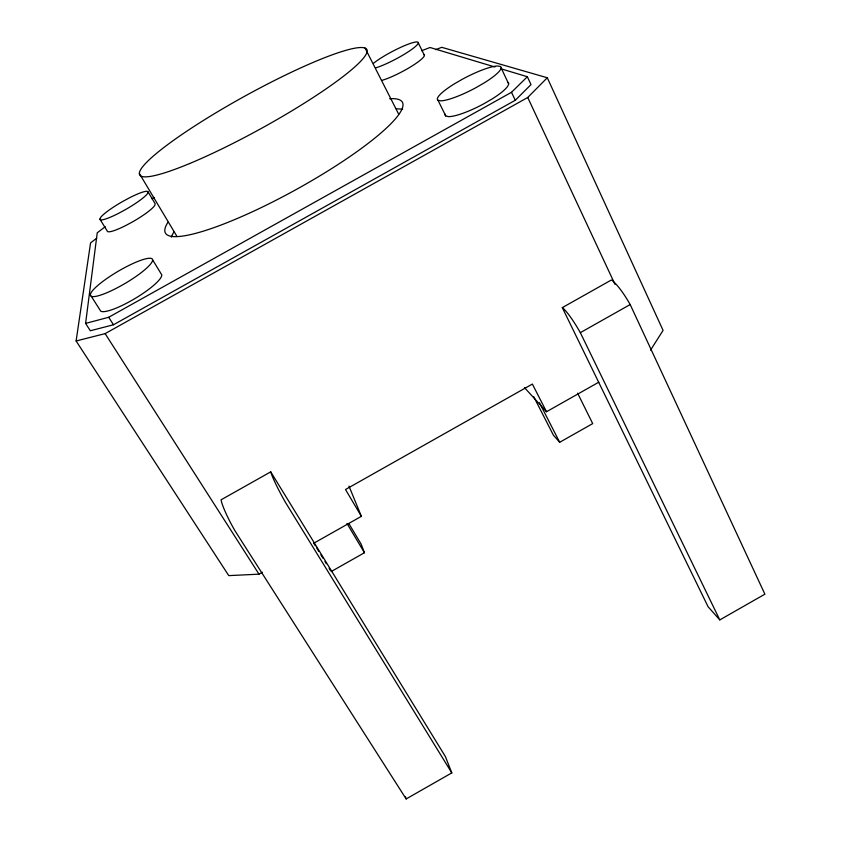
<?xml version="1.0" encoding="UTF-8"?>
<svg xmlns="http://www.w3.org/2000/svg" width="841" height="841" viewBox="0 0 841 841"><rect width="100%" height="100%" fill="white"/><g stroke="black" fill="none" stroke-linecap="round" stroke-linejoin="round"><path stroke-width="1.26" d="M501.152 68.857L527.349 76.731L531.007 84.605L515.27 100.279L113.472 324.773L90.334 330.765L85.593 323.407L97.241 232.799L105.22 226.723M262.413 572.237L259.007 574.172L228.773 575.622L76.111 340.983L90.565 242.902L96.683 238.213M148.069 191.874L147.617 193.398A27.711 4.216 -29.9 0 1 124.973 209.893L118.581 213.341A27.711 4.216 -29.9 0 1 99.89 219.144L107.217 230.981A27.606 4.478 -30 0 0 125.971 225.42L132.342 221.992A27.606 4.478 -30 0 0 154.776 205.362L155.186 203.785L148.069 191.874A27.711 4.216 -29.9 0 0 129.23 197.94L123.08 201.262A27.711 4.216 -29.9 0 0 100.594 217.493L99.89 219.144M650.545 350.14L663.076 330.387L547.291 77.761L441.746 47.317L435.627 49.661M76.111 340.983L105.136 333.625L527.727 97.482L547.291 77.761M85.593 323.407L108.699 317.267L511.507 92.289L527.349 76.731M719.791 619.912L764.889 594.177L630.182 304.558A31.064 6.181 60 0 0 611.344 280.011L562.303 307.627L708.069 606.708L719.791 619.912L580.332 332.658A31.096 4.846 60.2 0 0 562.303 307.627M406.161 798.95L451.796 772.9L445.394 756.564L270.728 471.854L221.057 499.827A32.116 4.626 61.1 0 0 235.081 530.955L406.161 798.95L405.383 796.543M331.144 571.575L364.458 552.726L361.052 543.98L348.931 523.691M533.783 396.794L553.42 435.196L559.675 442.292L592.705 423.612L577.609 393.168M580.332 332.658L630.182 304.558M313.598 543.318L361.378 516.332L348.983 486.119M524.5 387.638L546.492 411.743L598.834 382.171M151.853 198.707L154.145 197.435M421.656 50.733L430.035 47.495L494.907 66.986M437.993 100.258L440.705 100.836A35.669 6.896 -27.2 0 0 476.363 87.443L484.353 82.796A35.669 6.896 -27.2 0 0 500.111 66.355L497.02 66.008A35.669 6.896 -27.2 0 0 462.066 79.401L454.455 83.806A35.669 6.896 -27.2 0 0 437.993 100.258L445.751 115.942L448.505 116.626A35.501 7.306 -27.1 0 0 484.143 103.611L492.09 98.975A35.501 7.306 -27.1 0 0 507.586 82.229M105.136 333.625L259.007 574.172M108.699 317.267L113.472 324.773M91.217 296.211L100.752 311.181A35.711 7.411 -30.7 0 0 134.854 298.608A35.711 7.411 -30.7 0 0 161.777 274.881L152.61 259.848A35.879 6.991 -30.5 0 0 105.514 279.454A35.879 6.991 -30.5 0 0 106.418 292.92A35.879 6.991 -30.5 0 0 152.61 259.848M313.977 543.601L315.343 545.841M316.721 548.08L318.781 551.433M320.841 554.797L322.902 558.151M324.962 561.504L326.329 563.743M329.083 568.222L330.45 570.45M451.796 772.9L285.541 502.508A32.084 3.227 61 0 1 270.728 471.854M139.406 173.572L176.946 236.405M346.965 523.459L364.458 552.726M361.378 516.332L345.504 489.515L532.385 384.064L546.492 411.743M539.47 402.713L559.675 442.292M365.068 48.074L398.697 114.218M418.313 42.933L424.442 55.411M511.507 92.289L515.27 100.279M501.12 67.869L508.637 83.837M527.727 97.482L614.971 284.321M373.541 63.243A27.553 4.173 -27.9 0 1 409.136 43.848A27.553 4.173 -27.9 0 1 411.575 49.524A27.553 4.173 -27.9 0 1 375.549 67.921M445.751 115.942A35.501 7.306 -27.1 0 1 445.12 114.134M389.604 98.744A135.348 25.093 -28.9 0 1 298.65 188.163A135.348 25.093 -28.9 0 1 167.969 222.276M423.759 54.465A27.448 4.436 -27.9 0 1 411.396 66.397A27.448 4.436 -27.9 0 1 381.877 80.368M171.406 237.162A134.917 26.166 -28.9 0 1 173.856 232.116M396.29 108.878A134.917 26.166 -28.9 0 1 402.639 109.467M189.593 163.553A129.714 18.113 -28.9 0 0 366.907 52.478A129.714 18.113 -28.9 0 0 203.375 120.484A129.714 18.113 -28.9 0 0 189.593 163.553"/></g></svg>
